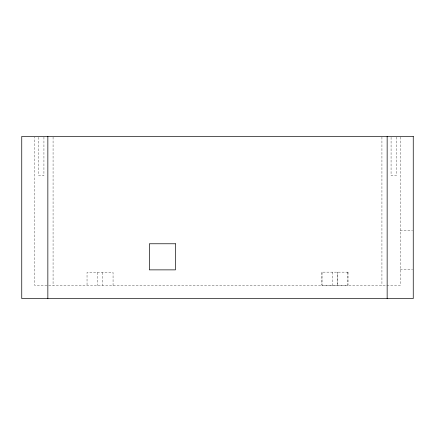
<?xml version="1.0" encoding="UTF-8"?>
<svg xmlns="http://www.w3.org/2000/svg" width="435" height="435" viewBox="0 0 435 435"><rect width="100%" height="100%" fill="white"/><g stroke="black" fill="none" stroke-linecap="round" stroke-linejoin="round"><path stroke-width="0.33" stroke-dasharray="2.17 1.63" d="M400.2 230.381L412.597 230.381M400.2 269.531L412.597 269.531M400.2 137.096L400.2 285.529L34.8 285.529L34.8 137.096M396.269 137.096L396.285 175.571L391.065 175.571L391.081 137.096M381.93 137.096L381.93 285.529M347.897 272.141L347.897 285.191M332.351 272.141L332.367 285.191M322.003 272.141L322.003 285.191M113.067 285.529L113.056 272.479L87.033 272.479L87.043 285.529M102.649 272.479L102.655 285.529M97.451 272.479L97.445 285.529M53.07 137.096L53.07 285.529M43.935 137.096L43.924 175.571L38.715 175.571L38.726 137.096M347.984 272.141L321.916 272.141L321.916 285.191L347.984 285.191L347.984 272.141M337.549 285.191L337.549 272.141L337.533 285.191"/><path stroke-width="0.65" d="M387.15 136.421L387.15 298.579M47.85 136.421L47.85 298.579M413.25 136.421L21.75 136.421L21.75 298.579L413.25 298.579L413.25 136.421M175.457 243.769L149.357 243.769L149.357 269.869L175.457 269.869L175.457 243.769"/></g></svg>
